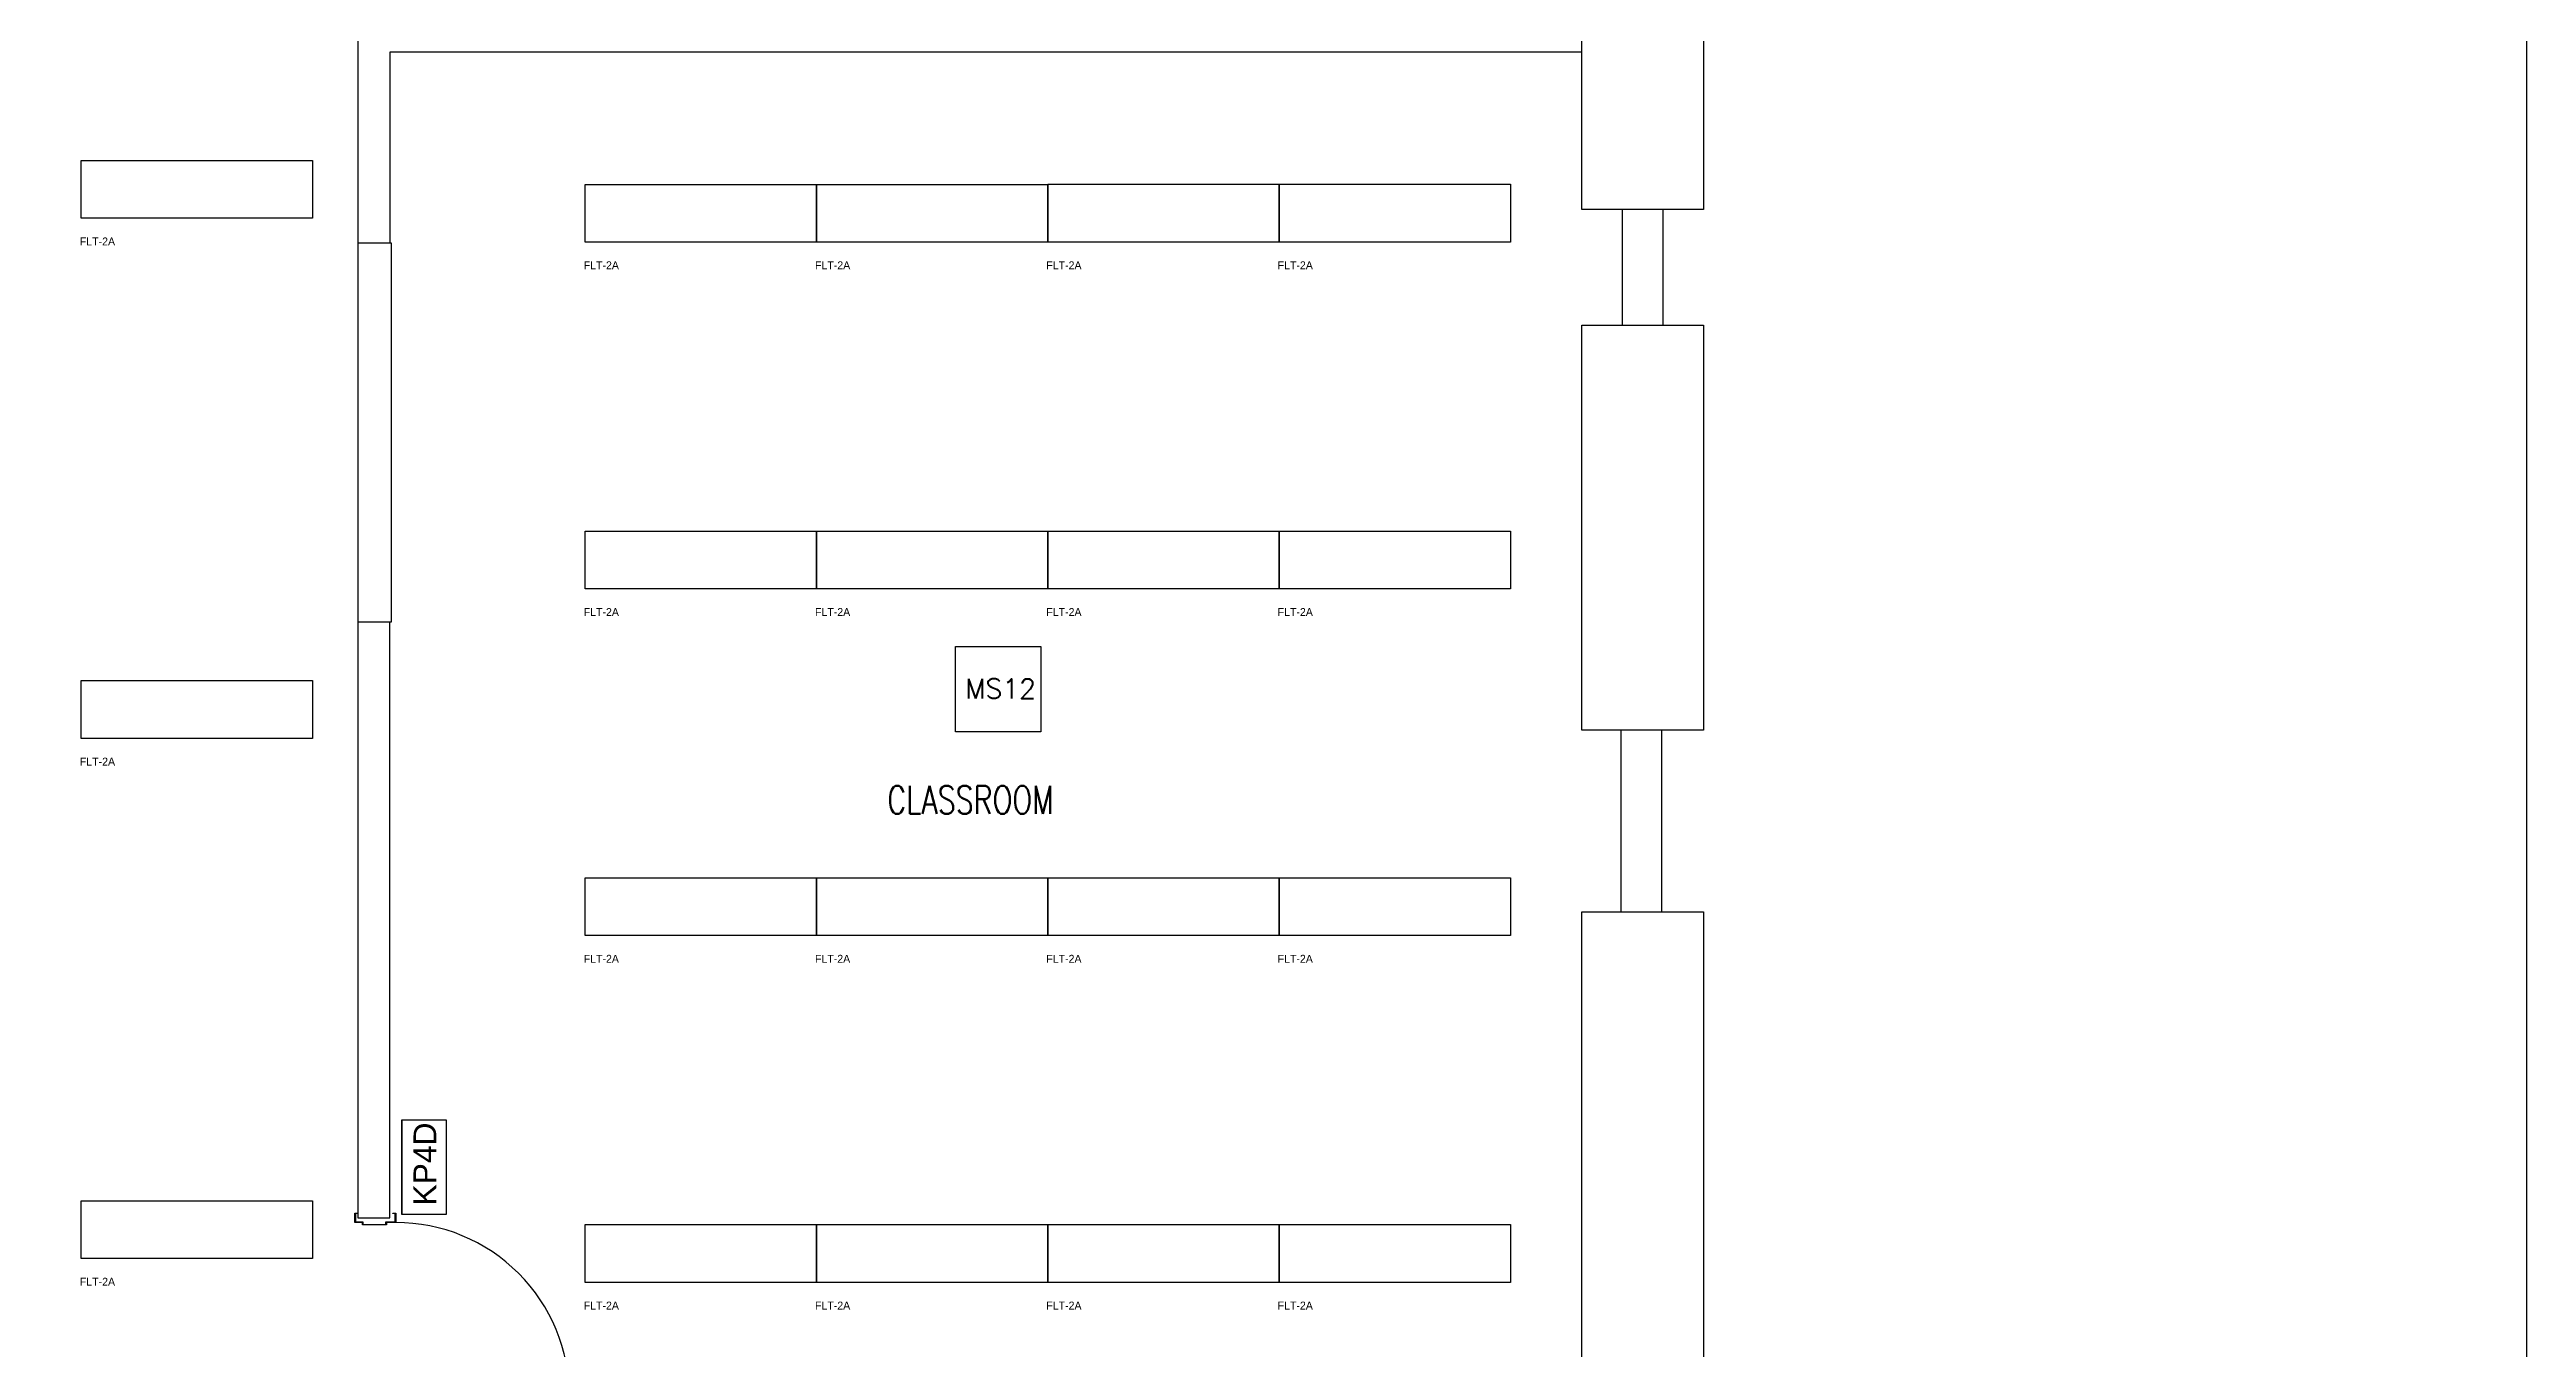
# Model space of a CAD drawing. Header units: feet. Extents: x 0 to 2831, y 0 to 3280.
# Drawn here: x 2048 to 2831, y 750 to 1161 of the extents above; entities that cross this region are included whole.
import ezdxf
from ezdxf.enums import TextEntityAlignment as Align

# ---------------------------------------------------------------- set-up
doc = ezdxf.new("R2018")
doc.units = ezdxf.units.FT
doc.header["$MEASUREMENT"] = 0
doc.layers.get('0').update_dxf_attribs({"color": 255})
for name, color, linetype in [('FLT-FIXTURES', 3, 'Continuous'), ('FLT-NOTES', 7, 'Continuous'), ('FLT-PERIPHERALS', 6, 'Continuous')]:
    doc.layers.add(name, color=color, linetype=linetype)
doc.styles.add('SC-TEXT', font='romans.shx', dxfattribs={"width": 0.75})
doc.styles.add('SIMPLEX', font='simplex.shx')
doc.styles.get("Standard").update_dxf_attribs({"font": 'arial.ttf'})

# ---------------------------------------------------------------- blocks, each defined once
blk = doc.blocks.new('FLT-2A')
at = {"layer": 'FLT-FIXTURES'}
blk.add_lwpolyline([(0, 18.29), (73.15, 18.29), (73.15, 0), (0, 0)], close=True, dxfattribs=at)
at = {"lineweight": 30}
blk.add_attdef('FLT-2A', text='', height=4, dxfattribs=at).set_placement((-0.46, -6.08), align=Align.TOP_LEFT)
blk = doc.blocks.new('FLT-MS12')
at = {"layer": 'FLT-PERIPHERALS'}
blk.add_lwpolyline([(0, 27), (27, 27), (27, 0), (0, 0)], close=True, dxfattribs=at)
at = {"layer": 'FLT-PERIPHERALS', "insert": (3.08, 16.79), "char_height": 6.21, "attachment_point": 1, "style": 'SIMPLEX'}
blk.add_mtext('MS12', dxfattribs=at)
blk = doc.blocks.new('FLT-KP4D')
at = {"layer": 'FLT-PERIPHERALS', "lineweight": 30, "insert": (2.84, 10.34), "char_height": 7.201, "attachment_point": 1, "bg_fill": 2}
blk.add_mtext('KP4D', dxfattribs=at)
at = {"layer": 'FLT-PERIPHERALS'}
blk.add_lwpolyline([(0, 14), (30, 14), (30, 0), (0, 0)], close=True, dxfattribs=at)

msp = doc.modelspace()

# ---------------------------------------------------------------- linework, layer by layer
for points in [[(0, 3279.74), (2831.29, 3279.74), (2831.29, 0), (0, 0)], [(2532.56, 1238.64), (2570.98, 1238.64), (2570.98, 1110.42), (2532.56, 1110.42)], [(2532.56, 1073.87), (2570.98, 1073.87), (2570.98, 945.66), (2532.56, 945.66)], [(2532.56, 888.15), (2570.98, 888.15), (2570.98, 715.21), (2532.56, 715.21)]]:
    msp.add_lwpolyline(points, close=True)
for points in [[(2532.56, 1211.99), (2497.95, 1211.99), (2497.95, 1169.31), (2155.55, 1169.31), (2155.55, 1176.48), (2145.47, 1176.48), (2145.47, 791.4), (2155.55, 791.4), (2155.55, 979.85)], [(2532.56, 1160.19), (2155.55, 1160.19), (2155.55, 1099.85)], [(2545.37, 1073.87), (2545.37, 1110.42)], [(2558.17, 1110.42), (2558.17, 1073.87)], [(2145.47, 1099.85), (2155.97, 1099.85), (2155.97, 979.85), (2145.47, 979.85)], [(2544.98, 888.15), (2544.98, 945.66)], [(2557.78, 945.66), (2557.78, 888.15)], [(2145.47, 792.72), (2144.69, 792.72), (2144.69, 790.08), (2147.09, 790.08), (2147.09, 789.3), (2154.35, 789.3), (2154.35, 790.08), (2157.29, 790.08), (2157.29, 792.72), (2156.51, 792.72), (2156.51, 792.9), (2157.47, 792.9), (2157.47, 789.9), (2154.53, 789.9), (2154.53, 789.12), (2146.91, 789.12), (2146.91, 789.9), (2144.51, 789.9), (2144.51, 792.9), (2145.47, 792.9)]]:
    msp.add_lwpolyline(points)
msp.add_lwpolyline([(2145.47, 732), (2144.51, 732), (2144.51, 735), (2146.91, 735), (2146.91, 735.78), (2154.53, 735.78), (2154.53, 735), (2212.37, 735, 0.414214), (2157.47, 789.9)], format="xyb")

# ---------------------------------------------------------------- block references
at = {"layer": 'FLT-FIXTURES'}
ref = msp.add_blockref('FLT-2A', (2058.01, 1107.66), dxfattribs=at)
lines = msp.add_mtext('FLT-2A', dxfattribs={"layer": '0', "insert": (2057.54, 1101.59), "char_height": 2.5, "attachment_point": 1})
ref.add_attrib('FLT-2A', '', (2057.54, 1101.59)).embed_mtext(lines)
ref = msp.add_blockref('FLT-2A', (2217.34, 1100.11), dxfattribs=at)
lines = msp.add_mtext('FLT-2A', dxfattribs={"layer": '0', "insert": (2216.88, 1094.04), "char_height": 2.5, "attachment_point": 1})
ref.add_attrib('FLT-2A', '', (2216.88, 1094.04)).embed_mtext(lines)
ref = msp.add_blockref('FLT-2A', (2290.5, 1100.11), dxfattribs=at)
lines = msp.add_mtext('FLT-2A', dxfattribs={"layer": '0', "insert": (2290.03, 1094.04), "char_height": 2.5, "attachment_point": 1})
ref.add_attrib('FLT-2A', '', (2290.03, 1094.04)).embed_mtext(lines)
ref = msp.add_blockref('FLT-2A', (2363.65, 1100.12), dxfattribs=at)
lines = msp.add_mtext('FLT-2A', dxfattribs={"layer": '0', "insert": (2363.18, 1094.04), "char_height": 2.5, "attachment_point": 1})
ref.add_attrib('FLT-2A', '', (2363.18, 1094.04)).embed_mtext(lines)
ref = msp.add_blockref('FLT-2A', (2436.8, 1100.12), dxfattribs=at)
lines = msp.add_mtext('FLT-2A', dxfattribs={"layer": '0', "insert": (2436.34, 1094.04), "char_height": 2.5, "attachment_point": 1})
ref.add_attrib('FLT-2A', '', (2436.34, 1094.04)).embed_mtext(lines)
ref = msp.add_blockref('FLT-2A', (2217.34, 990.39), dxfattribs=at)
lines = msp.add_mtext('FLT-2A', dxfattribs={"layer": '0', "insert": (2216.88, 984.32), "char_height": 2.5, "attachment_point": 1})
ref.add_attrib('FLT-2A', '', (2216.88, 984.32)).embed_mtext(lines)
ref = msp.add_blockref('FLT-2A', (2290.5, 990.39), dxfattribs=at)
lines = msp.add_mtext('FLT-2A', dxfattribs={"layer": '0', "insert": (2290.03, 984.32), "char_height": 2.5, "attachment_point": 1})
ref.add_attrib('FLT-2A', '', (2290.03, 984.32)).embed_mtext(lines)
ref = msp.add_blockref('FLT-2A', (2363.65, 990.39), dxfattribs=at)
lines = msp.add_mtext('FLT-2A', dxfattribs={"layer": '0', "insert": (2363.18, 984.32), "char_height": 2.5, "attachment_point": 1})
ref.add_attrib('FLT-2A', '', (2363.18, 984.32)).embed_mtext(lines)
ref = msp.add_blockref('FLT-2A', (2436.8, 990.39), dxfattribs=at)
lines = msp.add_mtext('FLT-2A', dxfattribs={"layer": '0', "insert": (2436.34, 984.32), "char_height": 2.5, "attachment_point": 1})
ref.add_attrib('FLT-2A', '', (2436.34, 984.32)).embed_mtext(lines)
ref = msp.add_blockref('FLT-2A', (2058.01, 943.07), dxfattribs=at)
lines = msp.add_mtext('FLT-2A', dxfattribs={"layer": '0', "insert": (2057.54, 936.99), "char_height": 2.5, "attachment_point": 1})
ref.add_attrib('FLT-2A', '', (2057.54, 936.99)).embed_mtext(lines)
ref = msp.add_blockref('FLT-2A', (2217.34, 880.66), dxfattribs=at)
lines = msp.add_mtext('FLT-2A', dxfattribs={"layer": '0', "insert": (2216.88, 874.59), "char_height": 2.5, "attachment_point": 1})
ref.add_attrib('FLT-2A', '', (2216.88, 874.59)).embed_mtext(lines)
ref = msp.add_blockref('FLT-2A', (2290.5, 880.66), dxfattribs=at)
lines = msp.add_mtext('FLT-2A', dxfattribs={"layer": '0', "insert": (2290.03, 874.59), "char_height": 2.5, "attachment_point": 1})
ref.add_attrib('FLT-2A', '', (2290.03, 874.59)).embed_mtext(lines)
ref = msp.add_blockref('FLT-2A', (2363.65, 880.66), dxfattribs=at)
lines = msp.add_mtext('FLT-2A', dxfattribs={"layer": '0', "insert": (2363.18, 874.59), "char_height": 2.5, "attachment_point": 1})
ref.add_attrib('FLT-2A', '', (2363.18, 874.59)).embed_mtext(lines)
ref = msp.add_blockref('FLT-2A', (2436.8, 880.66), dxfattribs=at)
lines = msp.add_mtext('FLT-2A', dxfattribs={"layer": '0', "insert": (2436.34, 874.59), "char_height": 2.5, "attachment_point": 1})
ref.add_attrib('FLT-2A', '', (2436.34, 874.59)).embed_mtext(lines)
ref = msp.add_blockref('FLT-2A', (2058.01, 778.48), dxfattribs=at)
lines = msp.add_mtext('FLT-2A', dxfattribs={"layer": '0', "insert": (2057.54, 772.4), "char_height": 2.5, "attachment_point": 1})
ref.add_attrib('FLT-2A', '', (2057.54, 772.4)).embed_mtext(lines)
ref = msp.add_blockref('FLT-2A', (2217.34, 770.94), dxfattribs=at)
lines = msp.add_mtext('FLT-2A', dxfattribs={"layer": '0', "insert": (2216.88, 764.86), "char_height": 2.5, "attachment_point": 1})
ref.add_attrib('FLT-2A', '', (2216.88, 764.86)).embed_mtext(lines)
ref = msp.add_blockref('FLT-2A', (2290.5, 770.94), dxfattribs=at)
lines = msp.add_mtext('FLT-2A', dxfattribs={"layer": '0', "insert": (2290.03, 764.86), "char_height": 2.5, "attachment_point": 1})
ref.add_attrib('FLT-2A', '', (2290.03, 764.86)).embed_mtext(lines)
ref = msp.add_blockref('FLT-2A', (2363.65, 770.94), dxfattribs=at)
lines = msp.add_mtext('FLT-2A', dxfattribs={"layer": '0', "insert": (2363.18, 764.86), "char_height": 2.5, "attachment_point": 1})
ref.add_attrib('FLT-2A', '', (2363.18, 764.86)).embed_mtext(lines)
ref = msp.add_blockref('FLT-2A', (2436.8, 770.94), dxfattribs=at)
lines = msp.add_mtext('FLT-2A', dxfattribs={"layer": '0', "insert": (2436.34, 764.86), "char_height": 2.5, "attachment_point": 1})
ref.add_attrib('FLT-2A', '', (2436.34, 764.86)).embed_mtext(lines)
at = {"layer": 'FLT-PERIPHERALS'}
msp.add_blockref('FLT-MS12', (2334.48, 945.14), dxfattribs=at)

# ---------------------------------------------------------------- next in the draw order: block references
at = {"layer": 'FLT-PERIPHERALS', "rotation": 90}
msp.add_blockref('FLT-KP4D', (2173.4, 792.42), dxfattribs=at)

# ---------------------------------------------------------------- next in the draw order: texts
at = {"layer": 'FLT-NOTES', "insert": (2312.91, 928.04), "char_height": 8.852, "width": 84.2224, "attachment_point": 1, "line_spacing_factor": 0.938532, "style": 'SC-TEXT', "bg_fill": 3, "box_fill_scale": 1.25, "bg_fill_color": 7, "bg_fill_transparency": 0}
msp.add_mtext('CLASSROOM', dxfattribs=at)

doc.saveas('drawing.dxf')
